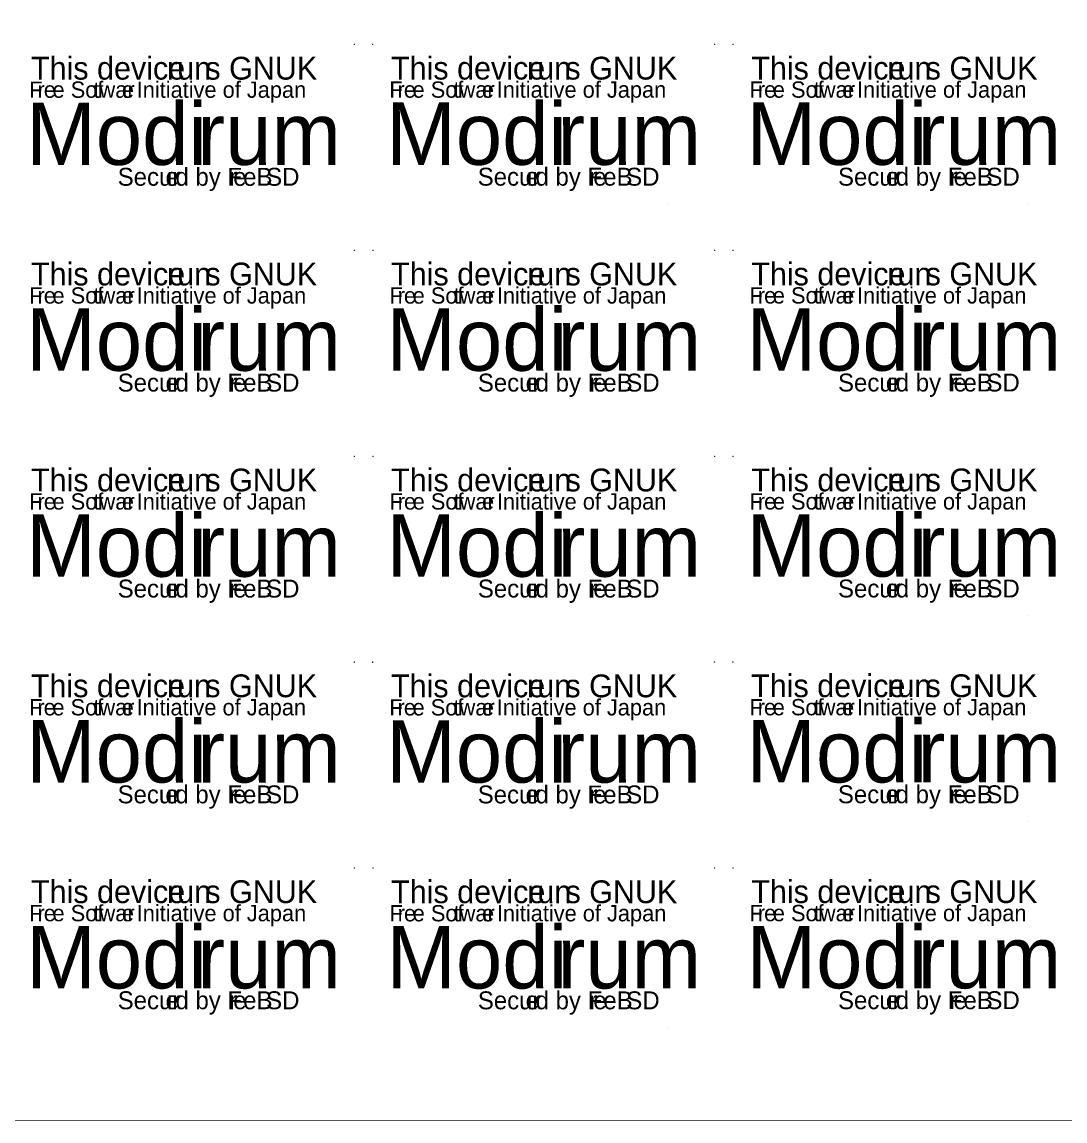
# Model space of a CAD drawing. Extents: x 2.8 to 52.6, y 3.8 to 33.1.
# Drawn here: x 13.96 to 27.86, y 3.81 to 18.45 of the extents above; entities that cross this region are included whole.
import ezdxf

# ---------------------------------------------------------------- set-up
doc = ezdxf.new("R2010")
doc.units = 0
doc.layers.get('0').update_dxf_attribs({"linetype": 'CONTINUOUS'})

msp = doc.modelspace()

# ---------------------------------------------------------------- linework, layer by layer
at = {"color": 0}
for points, const_width in [([(2.76839, 33.0951), (52.5942, 33.0951), (52.5942, 3.81342), (2.76839, 3.81342), (2.76839, 33.0951)], 0.00915), ([(18.3907, 18.1553), (18.3907, 18.1553), (18.3904, 18.1553), (18.3904, 18.1553), (18.3903, 18.1553), (18.3901, 18.1553), (18.3901, 18.1553), (18.3901, 18.1553), (18.3903, 18.1554), (18.3904, 18.1554), (18.3904, 18.1554), (18.3907, 18.1553), (18.3907, 18.1553)], 0.00217), ([(18.6376, 18.1553), (18.6376, 18.1553), (18.6376, 18.1551), (18.6376, 18.1551), (18.6376, 18.1551), (18.6375, 18.1553), (18.6375, 18.1553), (18.6375, 18.1553), (18.6376, 18.1554), (18.6376, 18.1554), (18.6376, 18.1554), (18.6376, 18.1553), (18.6376, 18.1553)], 0.00219), ([(18.6376, 18.1553), (18.6376, 18.1553), (18.6376, 18.1551), (18.6376, 18.1551), (18.6376, 18.1551), (18.6375, 18.1553), (18.6375, 18.1553), (18.6375, 18.1553), (18.6376, 18.1554), (18.6376, 18.1554), (18.6376, 18.1554), (18.6376, 18.1553), (18.6376, 18.1553)], 0.00219), ([(23.1904, 18.1553), (23.1904, 18.1553), (23.1903, 18.1553), (23.1903, 18.1553), (23.1901, 18.1553), (23.19, 18.1553), (23.19, 18.1553), (23.19, 18.1553), (23.1901, 18.1554), (23.1903, 18.1554), (23.1903, 18.1554), (23.1904, 18.1553), (23.1904, 18.1553)], 0.00217), ([(23.4375, 18.1553), (23.4375, 18.1553), (23.4374, 18.1551), (23.4374, 18.1551), (23.4374, 18.1551), (23.4372, 18.1553), (23.4372, 18.1553), (23.4372, 18.1553), (23.4374, 18.1554), (23.4374, 18.1554), (23.4374, 18.1554), (23.4375, 18.1553), (23.4375, 18.1553)], 0.00219), ([(23.4375, 18.1553), (23.4375, 18.1553), (23.4374, 18.1551), (23.4374, 18.1551), (23.4374, 18.1551), (23.4372, 18.1553), (23.4372, 18.1553), (23.4372, 18.1553), (23.4374, 18.1554), (23.4374, 18.1554), (23.4374, 18.1554), (23.4375, 18.1553), (23.4375, 18.1553)], 0.00219), ([(17.7771, 16.0254), (17.7771, 16.0256), (17.7774, 16.026), (17.7775, 16.026), (17.7776, 16.026), (17.7781, 16.0256), (17.7781, 16.0254), (17.7781, 16.0253), (17.7776, 16.0249), (17.7775, 16.0249), (17.7774, 16.0249), (17.7771, 16.0253), (17.7771, 16.0254)], 0.00217), ([(22.5736, 16.0264), (22.5736, 16.0265), (22.574, 16.0269), (22.5742, 16.0269), (22.5743, 16.0269), (22.5747, 16.0265), (22.5747, 16.0264), (22.5747, 16.0263), (22.5743, 16.026), (22.5742, 16.026), (22.574, 16.026), (22.5736, 16.0263), (22.5736, 16.0264)], 0.00217), ([(27.3735, 16.0264), (27.3735, 16.0265), (27.3738, 16.0269), (27.374, 16.0269), (27.374, 16.0269), (27.3744, 16.0265), (27.3744, 16.0264), (27.3744, 16.0263), (27.374, 16.026), (27.374, 16.026), (27.3738, 16.026), (27.3735, 16.0263), (27.3735, 16.0264)], 0.00217), ([(18.3922, 15.4117), (18.3922, 15.4117), (18.3921, 15.4115), (18.3919, 15.4115), (18.3918, 15.4115), (18.3917, 15.4117), (18.3917, 15.4117), (18.3917, 15.4117), (18.3918, 15.4117), (18.3919, 15.4117), (18.3921, 15.4117), (18.3922, 15.4117), (18.3922, 15.4117)], 0.00217), ([(18.6393, 15.4117), (18.6393, 15.4117), (18.6392, 15.4115), (18.6392, 15.4115), (18.6392, 15.4115), (18.639, 15.4117), (18.639, 15.4117), (18.639, 15.4117), (18.6392, 15.4117), (18.6392, 15.4117), (18.6392, 15.4117), (18.6393, 15.4117), (18.6393, 15.4117)], 0.00219), ([(18.6393, 15.4117), (18.6393, 15.4117), (18.6392, 15.4115), (18.6392, 15.4115), (18.6392, 15.4115), (18.639, 15.4117), (18.639, 15.4117), (18.639, 15.4117), (18.6392, 15.4117), (18.6392, 15.4117), (18.6392, 15.4117), (18.6393, 15.4117), (18.6393, 15.4117)], 0.00219), ([(23.1904, 15.4126), (23.1904, 15.4126), (23.1903, 15.4126), (23.1903, 15.4126), (23.1901, 15.4126), (23.19, 15.4126), (23.19, 15.4126), (23.19, 15.4126), (23.1901, 15.4128), (23.1903, 15.4128), (23.1903, 15.4128), (23.1904, 15.4126), (23.1904, 15.4126)], 0.00217), ([(23.4375, 15.4126), (23.4375, 15.4126), (23.4374, 15.4126), (23.4374, 15.4126), (23.4374, 15.4126), (23.4372, 15.4126), (23.4372, 15.4126), (23.4372, 15.4126), (23.4374, 15.4128), (23.4374, 15.4128), (23.4374, 15.4128), (23.4375, 15.4126), (23.4375, 15.4126)], 0.00219), ([(23.4375, 15.4126), (23.4375, 15.4126), (23.4374, 15.4126), (23.4374, 15.4126), (23.4374, 15.4126), (23.4372, 15.4126), (23.4372, 15.4126), (23.4372, 15.4126), (23.4374, 15.4128), (23.4374, 15.4128), (23.4374, 15.4128), (23.4375, 15.4126), (23.4375, 15.4126)], 0.00219), ([(17.7771, 13.2828), (17.7771, 13.283), (17.7774, 13.2833), (17.7775, 13.2833), (17.7776, 13.2833), (17.7781, 13.283), (17.7781, 13.2828), (17.7781, 13.2827), (17.7776, 13.2823), (17.7775, 13.2823), (17.7774, 13.2823), (17.7771, 13.2827), (17.7771, 13.2828)], 0.00217), ([(22.5753, 13.2828), (22.5753, 13.283), (22.5756, 13.2833), (22.5757, 13.2833), (22.5758, 13.2833), (22.5763, 13.283), (22.5763, 13.2828), (22.5763, 13.2827), (22.5758, 13.2823), (22.5757, 13.2823), (22.5756, 13.2823), (22.5753, 13.2827), (22.5753, 13.2828)], 0.00217), ([(27.3735, 13.2839), (27.3735, 13.284), (27.3738, 13.2843), (27.374, 13.2843), (27.374, 13.2843), (27.3744, 13.284), (27.3744, 13.2839), (27.3744, 13.2837), (27.374, 13.2833), (27.374, 13.2833), (27.3738, 13.2833), (27.3735, 13.2837), (27.3735, 13.2839)], 0.00217), ([(18.3922, 12.6671), (18.3922, 12.6671), (18.3921, 12.667), (18.3919, 12.667), (18.3918, 12.667), (18.3917, 12.6671), (18.3917, 12.6671), (18.3917, 12.6671), (18.3918, 12.6672), (18.3919, 12.6672), (18.3921, 12.6672), (18.3922, 12.6671), (18.3922, 12.6671)], 0.00217), ([(18.6393, 12.667), (18.6393, 12.667), (18.6392, 12.6669), (18.6392, 12.6669), (18.6392, 12.6669), (18.639, 12.667), (18.639, 12.667), (18.639, 12.667), (18.6392, 12.6672), (18.6392, 12.6672), (18.6392, 12.6672), (18.6393, 12.667), (18.6393, 12.667)], 0.00219), ([(18.6393, 12.667), (18.6393, 12.667), (18.6392, 12.6669), (18.6392, 12.6669), (18.6392, 12.6669), (18.639, 12.667), (18.639, 12.667), (18.639, 12.667), (18.6392, 12.6672), (18.6392, 12.6672), (18.6392, 12.6672), (18.6393, 12.667), (18.6393, 12.667)], 0.00219), ([(23.1904, 12.6681), (23.1904, 12.6681), (23.1903, 12.668), (23.1903, 12.668), (23.1901, 12.668), (23.19, 12.6681), (23.19, 12.6681), (23.19, 12.6681), (23.1901, 12.6682), (23.1903, 12.6682), (23.1903, 12.6682), (23.1904, 12.6681), (23.1904, 12.6681)], 0.00217), ([(23.4375, 12.6681), (23.4375, 12.6681), (23.4374, 12.668), (23.4374, 12.668), (23.4374, 12.668), (23.4372, 12.6681), (23.4372, 12.6681), (23.4372, 12.6681), (23.4374, 12.6682), (23.4374, 12.6682), (23.4374, 12.6682), (23.4375, 12.6681), (23.4375, 12.6681)], 0.00219), ([(23.4375, 12.6681), (23.4375, 12.6681), (23.4374, 12.668), (23.4374, 12.668), (23.4374, 12.668), (23.4372, 12.6681), (23.4372, 12.6681), (23.4372, 12.6681), (23.4374, 12.6682), (23.4374, 12.6682), (23.4374, 12.6682), (23.4375, 12.6681), (23.4375, 12.6681)], 0.00219), ([(17.7771, 10.5382), (17.7771, 10.5384), (17.7774, 10.5387), (17.7775, 10.5387), (17.7776, 10.5387), (17.7781, 10.5384), (17.7781, 10.5382), (17.7781, 10.5381), (17.7776, 10.5377), (17.7775, 10.5377), (17.7774, 10.5377), (17.7771, 10.5381), (17.7771, 10.5382)], 0.00217), ([(22.5753, 10.5382), (22.5753, 10.5384), (22.5756, 10.5387), (22.5757, 10.5387), (22.5758, 10.5387), (22.5763, 10.5384), (22.5763, 10.5382), (22.5763, 10.5381), (22.5758, 10.5377), (22.5757, 10.5377), (22.5756, 10.5377), (22.5753, 10.5381), (22.5753, 10.5382)], 0.00217), ([(27.3735, 10.5393), (27.3735, 10.5394), (27.3738, 10.5398), (27.374, 10.5398), (27.374, 10.5398), (27.3744, 10.5394), (27.3744, 10.5393), (27.3744, 10.5392), (27.374, 10.5387), (27.374, 10.5387), (27.3738, 10.5387), (27.3735, 10.5392), (27.3735, 10.5393)], 0.00217), ([(18.3907, 9.92344), (18.3907, 9.92344), (18.3904, 9.92333), (18.3904, 9.92333), (18.3903, 9.92333), (18.3901, 9.92344), (18.3901, 9.92344), (18.3901, 9.92344), (18.3903, 9.9235), (18.3904, 9.9235), (18.3904, 9.9235), (18.3907, 9.92344), (18.3907, 9.92344)], 0.00217), ([(18.6376, 9.92339), (18.6376, 9.92339), (18.6376, 9.92329), (18.6376, 9.92329), (18.6376, 9.92329), (18.6375, 9.92339), (18.6375, 9.92339), (18.6375, 9.92339), (18.6376, 9.9235), (18.6376, 9.9235), (18.6376, 9.9235), (18.6376, 9.92339), (18.6376, 9.92339)], 0.00219), ([(18.6376, 9.92339), (18.6376, 9.92339), (18.6376, 9.92329), (18.6376, 9.92329), (18.6376, 9.92329), (18.6375, 9.92339), (18.6375, 9.92339), (18.6375, 9.92339), (18.6376, 9.9235), (18.6376, 9.9235), (18.6376, 9.9235), (18.6376, 9.92339), (18.6376, 9.92339)], 0.00219), ([(23.1889, 9.92551), (23.1889, 9.92551), (23.1887, 9.92546), (23.1886, 9.92546), (23.1885, 9.92546), (23.1883, 9.92551), (23.1883, 9.92551), (23.1883, 9.92551), (23.1885, 9.92563), (23.1886, 9.92563), (23.1887, 9.92563), (23.1889, 9.92551), (23.1889, 9.92551)], 0.00217), ([(23.436, 9.92551), (23.436, 9.92551), (23.4358, 9.9254), (23.4358, 9.9254), (23.4358, 9.9254), (23.4358, 9.92551), (23.4358, 9.92551), (23.4358, 9.92551), (23.4358, 9.92563), (23.4358, 9.92563), (23.4358, 9.92563), (23.436, 9.92551), (23.436, 9.92551)], 0.00219), ([(23.436, 9.92551), (23.436, 9.92551), (23.4358, 9.9254), (23.4358, 9.9254), (23.4358, 9.9254), (23.4358, 9.92551), (23.4358, 9.92551), (23.4358, 9.92551), (23.4358, 9.92563), (23.4358, 9.92563), (23.4358, 9.92563), (23.436, 9.92551), (23.436, 9.92551)], 0.00219), ([(17.7756, 7.79562), (17.7756, 7.79579), (17.7758, 7.79611), (17.776, 7.79611), (17.7761, 7.79611), (17.7765, 7.79579), (17.7765, 7.79562), (17.7765, 7.79551), (17.7761, 7.79508), (17.776, 7.79508), (17.7758, 7.79508), (17.7756, 7.79551), (17.7756, 7.79562)], 0.00217), ([(22.5736, 7.79454), (22.5736, 7.79471), (22.574, 7.79508), (22.5742, 7.79508), (22.5743, 7.79508), (22.5747, 7.79471), (22.5747, 7.79454), (22.5747, 7.79443), (22.5743, 7.79406), (22.5742, 7.79406), (22.574, 7.79406), (22.5736, 7.79443), (22.5736, 7.79454)], 0.00217), ([(27.3719, 7.79665), (27.3719, 7.79682), (27.3722, 7.79715), (27.3725, 7.79715), (27.3725, 7.79715), (27.3729, 7.79682), (27.3729, 7.79665), (27.3729, 7.79656), (27.3725, 7.79617), (27.3725, 7.79617), (27.3722, 7.79617), (27.3719, 7.79656), (27.3719, 7.79665)], 0.00217), ([(18.3922, 7.1799), (18.3922, 7.1799), (18.3921, 7.17979), (18.3919, 7.17979), (18.3918, 7.17979), (18.3917, 7.1799), (18.3917, 7.1799), (18.3917, 7.1799), (18.3918, 7.17996), (18.3919, 7.17996), (18.3921, 7.17996), (18.3922, 7.1799), (18.3922, 7.1799)], 0.00217), ([(18.6393, 7.17985), (18.6393, 7.17985), (18.6392, 7.17979), (18.6392, 7.17979), (18.6392, 7.17979), (18.639, 7.17985), (18.639, 7.17985), (18.639, 7.1799), (18.6392, 7.17996), (18.6392, 7.17996), (18.6392, 7.17996), (18.6393, 7.1799), (18.6393, 7.17985)], 0.00219), ([(18.6393, 7.17985), (18.6393, 7.17985), (18.6392, 7.17979), (18.6392, 7.17979), (18.6392, 7.17979), (18.639, 7.17985), (18.639, 7.17985), (18.639, 7.1799), (18.6392, 7.17996), (18.6392, 7.17996), (18.6392, 7.17996), (18.6393, 7.1799), (18.6393, 7.17985)], 0.00219), ([(23.1904, 7.18186), (23.1904, 7.18186), (23.1903, 7.18181), (23.1903, 7.18181), (23.1901, 7.18181), (23.19, 7.18186), (23.19, 7.18186), (23.19, 7.18186), (23.1901, 7.18197), (23.1903, 7.18197), (23.1903, 7.18197), (23.1904, 7.18186), (23.1904, 7.18186)], 0.00217), ([(23.4375, 7.18186), (23.4375, 7.18186), (23.4374, 7.18175), (23.4374, 7.18175), (23.4374, 7.18175), (23.4372, 7.18186), (23.4372, 7.18186), (23.4372, 7.18186), (23.4374, 7.18197), (23.4374, 7.18197), (23.4374, 7.18197), (23.4375, 7.18186), (23.4375, 7.18186)], 0.00219), ([(23.4375, 7.18186), (23.4375, 7.18186), (23.4374, 7.18175), (23.4374, 7.18175), (23.4374, 7.18175), (23.4372, 7.18186), (23.4372, 7.18186), (23.4372, 7.18186), (23.4374, 7.18197), (23.4374, 7.18197), (23.4374, 7.18197), (23.4375, 7.18186), (23.4375, 7.18186)], 0.00219), ([(17.7771, 5.05208), (17.7771, 5.05225), (17.7774, 5.05257), (17.7775, 5.05257), (17.7776, 5.05257), (17.7781, 5.05225), (17.7781, 5.05208), (17.7781, 5.05197), (17.7776, 5.05154), (17.7775, 5.05154), (17.7774, 5.05154), (17.7771, 5.05197), (17.7771, 5.05208)], 0.00217), ([(22.5753, 5.05106), (22.5753, 5.05122), (22.5756, 5.05154), (22.5757, 5.05154), (22.5758, 5.05154), (22.5763, 5.05122), (22.5763, 5.05106), (22.5763, 5.05094), (22.5758, 5.05051), (22.5757, 5.05051), (22.5756, 5.05051), (22.5753, 5.05094), (22.5753, 5.05106)], 0.00217), ([(27.3735, 5.053), (27.3735, 5.05317), (27.3738, 5.0535), (27.374, 5.0535), (27.374, 5.0535), (27.3744, 5.05317), (27.3744, 5.053), (27.3744, 5.0529), (27.374, 5.05251), (27.374, 5.05251), (27.3738, 5.05251), (27.3735, 5.0529), (27.3735, 5.053)], 0.00217)]:
    msp.add_lwpolyline(points, close=True, dxfattribs=dict(at, const_width=const_width))
at = {"color": 7}
for points in [[(18.3907, 18.1553), (18.3907, 18.1553), (18.3904, 18.1553), (18.3904, 18.1553), (18.3903, 18.1553), (18.3901, 18.1553), (18.3901, 18.1553), (18.3901, 18.1553), (18.3903, 18.1554), (18.3904, 18.1554), (18.3904, 18.1554), (18.3907, 18.1553), (18.3907, 18.1553)], [(18.6376, 18.1553), (18.6376, 18.1553), (18.6376, 18.1551), (18.6376, 18.1551), (18.6376, 18.1551), (18.6375, 18.1553), (18.6375, 18.1553), (18.6375, 18.1553), (18.6376, 18.1554), (18.6376, 18.1554), (18.6376, 18.1554), (18.6376, 18.1553), (18.6376, 18.1553)], [(18.6376, 18.1553), (18.6376, 18.1553), (18.6376, 18.1551), (18.6376, 18.1551), (18.6376, 18.1551), (18.6375, 18.1553), (18.6375, 18.1553), (18.6375, 18.1553), (18.6376, 18.1554), (18.6376, 18.1554), (18.6376, 18.1554), (18.6376, 18.1553), (18.6376, 18.1553)], [(23.1904, 18.1553), (23.1904, 18.1553), (23.1903, 18.1553), (23.1903, 18.1553), (23.1901, 18.1553), (23.19, 18.1553), (23.19, 18.1553), (23.19, 18.1553), (23.1901, 18.1554), (23.1903, 18.1554), (23.1903, 18.1554), (23.1904, 18.1553), (23.1904, 18.1553)], [(23.4375, 18.1553), (23.4375, 18.1553), (23.4374, 18.1551), (23.4374, 18.1551), (23.4374, 18.1551), (23.4372, 18.1553), (23.4372, 18.1553), (23.4372, 18.1553), (23.4374, 18.1554), (23.4374, 18.1554), (23.4374, 18.1554), (23.4375, 18.1553), (23.4375, 18.1553)], [(23.4375, 18.1553), (23.4375, 18.1553), (23.4374, 18.1551), (23.4374, 18.1551), (23.4374, 18.1551), (23.4372, 18.1553), (23.4372, 18.1553), (23.4372, 18.1553), (23.4374, 18.1554), (23.4374, 18.1554), (23.4374, 18.1554), (23.4375, 18.1553), (23.4375, 18.1553)], [(18.3922, 15.4117), (18.3922, 15.4117), (18.3921, 15.4115), (18.3919, 15.4115), (18.3918, 15.4115), (18.3917, 15.4117), (18.3917, 15.4117), (18.3917, 15.4117), (18.3918, 15.4117), (18.3919, 15.4117), (18.3921, 15.4117), (18.3922, 15.4117), (18.3922, 15.4117)], [(18.6393, 15.4117), (18.6393, 15.4117), (18.6392, 15.4115), (18.6392, 15.4115), (18.6392, 15.4115), (18.639, 15.4117), (18.639, 15.4117), (18.639, 15.4117), (18.6392, 15.4117), (18.6392, 15.4117), (18.6392, 15.4117), (18.6393, 15.4117), (18.6393, 15.4117)], [(18.6393, 15.4117), (18.6393, 15.4117), (18.6392, 15.4115), (18.6392, 15.4115), (18.6392, 15.4115), (18.639, 15.4117), (18.639, 15.4117), (18.639, 15.4117), (18.6392, 15.4117), (18.6392, 15.4117), (18.6392, 15.4117), (18.6393, 15.4117), (18.6393, 15.4117)], [(23.1904, 15.4126), (23.1904, 15.4126), (23.1903, 15.4126), (23.1903, 15.4126), (23.1901, 15.4126), (23.19, 15.4126), (23.19, 15.4126), (23.19, 15.4126), (23.1901, 15.4128), (23.1903, 15.4128), (23.1903, 15.4128), (23.1904, 15.4126), (23.1904, 15.4126)], [(23.4375, 15.4126), (23.4375, 15.4126), (23.4374, 15.4126), (23.4374, 15.4126), (23.4374, 15.4126), (23.4372, 15.4126), (23.4372, 15.4126), (23.4372, 15.4126), (23.4374, 15.4128), (23.4374, 15.4128), (23.4374, 15.4128), (23.4375, 15.4126), (23.4375, 15.4126)], [(23.4375, 15.4126), (23.4375, 15.4126), (23.4374, 15.4126), (23.4374, 15.4126), (23.4374, 15.4126), (23.4372, 15.4126), (23.4372, 15.4126), (23.4372, 15.4126), (23.4374, 15.4128), (23.4374, 15.4128), (23.4374, 15.4128), (23.4375, 15.4126), (23.4375, 15.4126)], [(18.3922, 12.6671), (18.3922, 12.6671), (18.3921, 12.667), (18.3919, 12.667), (18.3918, 12.667), (18.3917, 12.6671), (18.3917, 12.6671), (18.3917, 12.6671), (18.3918, 12.6672), (18.3919, 12.6672), (18.3921, 12.6672), (18.3922, 12.6671), (18.3922, 12.6671)], [(18.6393, 12.667), (18.6393, 12.667), (18.6392, 12.6669), (18.6392, 12.6669), (18.6392, 12.6669), (18.639, 12.667), (18.639, 12.667), (18.639, 12.667), (18.6392, 12.6672), (18.6392, 12.6672), (18.6392, 12.6672), (18.6393, 12.667), (18.6393, 12.667)], [(18.6393, 12.667), (18.6393, 12.667), (18.6392, 12.6669), (18.6392, 12.6669), (18.6392, 12.6669), (18.639, 12.667), (18.639, 12.667), (18.639, 12.667), (18.6392, 12.6672), (18.6392, 12.6672), (18.6392, 12.6672), (18.6393, 12.667), (18.6393, 12.667)], [(23.1904, 12.6681), (23.1904, 12.6681), (23.1903, 12.668), (23.1903, 12.668), (23.1901, 12.668), (23.19, 12.6681), (23.19, 12.6681), (23.19, 12.6681), (23.1901, 12.6682), (23.1903, 12.6682), (23.1903, 12.6682), (23.1904, 12.6681), (23.1904, 12.6681)], [(23.4375, 12.6681), (23.4375, 12.6681), (23.4374, 12.668), (23.4374, 12.668), (23.4374, 12.668), (23.4372, 12.6681), (23.4372, 12.6681), (23.4372, 12.6681), (23.4374, 12.6682), (23.4374, 12.6682), (23.4374, 12.6682), (23.4375, 12.6681), (23.4375, 12.6681)], [(23.4375, 12.6681), (23.4375, 12.6681), (23.4374, 12.668), (23.4374, 12.668), (23.4374, 12.668), (23.4372, 12.6681), (23.4372, 12.6681), (23.4372, 12.6681), (23.4374, 12.6682), (23.4374, 12.6682), (23.4374, 12.6682), (23.4375, 12.6681), (23.4375, 12.6681)], [(18.3907, 9.92344), (18.3907, 9.92344), (18.3904, 9.92333), (18.3904, 9.92333), (18.3903, 9.92333), (18.3901, 9.92344), (18.3901, 9.92344), (18.3901, 9.92344), (18.3903, 9.9235), (18.3904, 9.9235), (18.3904, 9.9235), (18.3907, 9.92344), (18.3907, 9.92344)], [(18.6376, 9.92339), (18.6376, 9.92339), (18.6376, 9.92329), (18.6376, 9.92329), (18.6376, 9.92329), (18.6375, 9.92339), (18.6375, 9.92339), (18.6375, 9.92339), (18.6376, 9.9235), (18.6376, 9.9235), (18.6376, 9.9235), (18.6376, 9.92339), (18.6376, 9.92339)], [(18.6376, 9.92339), (18.6376, 9.92339), (18.6376, 9.92329), (18.6376, 9.92329), (18.6376, 9.92329), (18.6375, 9.92339), (18.6375, 9.92339), (18.6375, 9.92339), (18.6376, 9.9235), (18.6376, 9.9235), (18.6376, 9.9235), (18.6376, 9.92339), (18.6376, 9.92339)], [(23.1889, 9.92551), (23.1889, 9.92551), (23.1887, 9.92546), (23.1886, 9.92546), (23.1885, 9.92546), (23.1883, 9.92551), (23.1883, 9.92551), (23.1883, 9.92551), (23.1885, 9.92563), (23.1886, 9.92563), (23.1887, 9.92563), (23.1889, 9.92551), (23.1889, 9.92551)], [(23.436, 9.92551), (23.436, 9.92551), (23.4358, 9.9254), (23.4358, 9.9254), (23.4358, 9.9254), (23.4358, 9.92551), (23.4358, 9.92551), (23.4358, 9.92551), (23.4358, 9.92563), (23.4358, 9.92563), (23.4358, 9.92563), (23.436, 9.92551), (23.436, 9.92551)], [(23.436, 9.92551), (23.436, 9.92551), (23.4358, 9.9254), (23.4358, 9.9254), (23.4358, 9.9254), (23.4358, 9.92551), (23.4358, 9.92551), (23.4358, 9.92551), (23.4358, 9.92563), (23.4358, 9.92563), (23.4358, 9.92563), (23.436, 9.92551), (23.436, 9.92551)], [(18.3922, 7.1799), (18.3922, 7.1799), (18.3921, 7.17979), (18.3919, 7.17979), (18.3918, 7.17979), (18.3917, 7.1799), (18.3917, 7.1799), (18.3917, 7.1799), (18.3918, 7.17996), (18.3919, 7.17996), (18.3921, 7.17996), (18.3922, 7.1799), (18.3922, 7.1799)], [(18.6393, 7.17985), (18.6393, 7.17985), (18.6392, 7.17979), (18.6392, 7.17979), (18.6392, 7.17979), (18.639, 7.17985), (18.639, 7.17985), (18.639, 7.1799), (18.6392, 7.17996), (18.6392, 7.17996), (18.6392, 7.17996), (18.6393, 7.1799), (18.6393, 7.17985)], [(18.6393, 7.17985), (18.6393, 7.17985), (18.6392, 7.17979), (18.6392, 7.17979), (18.6392, 7.17979), (18.639, 7.17985), (18.639, 7.17985), (18.639, 7.1799), (18.6392, 7.17996), (18.6392, 7.17996), (18.6392, 7.17996), (18.6393, 7.1799), (18.6393, 7.17985)], [(23.1904, 7.18186), (23.1904, 7.18186), (23.1903, 7.18181), (23.1903, 7.18181), (23.1901, 7.18181), (23.19, 7.18186), (23.19, 7.18186), (23.19, 7.18186), (23.1901, 7.18197), (23.1903, 7.18197), (23.1903, 7.18197), (23.1904, 7.18186), (23.1904, 7.18186)], [(23.4375, 7.18186), (23.4375, 7.18186), (23.4374, 7.18175), (23.4374, 7.18175), (23.4374, 7.18175), (23.4372, 7.18186), (23.4372, 7.18186), (23.4372, 7.18186), (23.4374, 7.18197), (23.4374, 7.18197), (23.4374, 7.18197), (23.4375, 7.18186), (23.4375, 7.18186)], [(23.4375, 7.18186), (23.4375, 7.18186), (23.4374, 7.18175), (23.4374, 7.18175), (23.4374, 7.18175), (23.4372, 7.18186), (23.4372, 7.18186), (23.4372, 7.18186), (23.4374, 7.18197), (23.4374, 7.18197), (23.4374, 7.18197), (23.4375, 7.18186), (23.4375, 7.18186)]]:
    msp.add_lwpolyline(points, close=True, dxfattribs=at)

# ---------------------------------------------------------------- texts
at = {"color": 0}
for s, height, p in [('This device ', 0.303822, (14.0832, 17.6863)), ('run', 0.303822, (15.8957, 17.6863)), ('s GNUK', 0.303822, (16.4067, 17.6863)), ('This device ', 0.303822, (18.8799, 17.6872)), ('run', 0.303822, (20.6924, 17.6872)), ('s GNUK', 0.303822, (21.2033, 17.6872)), ('This device ', 0.303822, (23.6796, 17.6872)), ('run', 0.303822, (25.4922, 17.6872)), ('s GNUK', 0.303822, (26.0031, 17.6872)), ('F', 0.21701, (14.0614, 17.4437)), ('r', 0.21701, (14.1707, 17.4437)), ('e', 0.21701, (14.2543, 17.4437)), ('e Sof', 0.217011, (14.3706, 17.4437)), ('twar', 0.217011, (14.916, 17.4437)), ('e', 0.21701, (15.2946, 17.4437)), (' Initiative of Japan', 0.217011, (15.4111, 17.4437)), ('F', 0.21701, (18.8581, 17.4449)), ('r', 0.21701, (18.9674, 17.4449)), ('e', 0.21701, (19.051, 17.4449)), ('e Sof', 0.217011, (19.1672, 17.4449)), ('twar', 0.217011, (19.7126, 17.4449)), ('e', 0.21701, (20.0912, 17.4449)), (' Initiative of Japan', 0.217011, (20.2078, 17.4449)), ('F', 0.21701, (23.6578, 17.4449)), ('r', 0.21701, (23.7672, 17.4449)), ('e', 0.21701, (23.8507, 17.4449)), ('e Sof', 0.217011, (23.9671, 17.4449)), ('twar', 0.217011, (24.5125, 17.4449)), ('e', 0.21701, (24.891, 17.4449)), (' Initiative of Japan', 0.217011, (25.0075, 17.4449)), ('Modi', 0.830817, (14.021, 16.5496)), ('Modi', 0.830817, (18.8176, 16.5506)), ('Modi', 0.830817, (23.6174, 16.5506)), ('rum', 0.830817, (16.3003, 16.5496)), ('rum', 0.830817, (21.0969, 16.5506)), ('rum', 0.830817, (25.8968, 16.5506)), ('Secur', 0.238718, (15.239, 16.2719)), ('e', 0.23872, (15.8758, 16.2719)), ('d by F', 0.238718, (16.0086, 16.2719)), ('r', 0.23872, (16.7251, 16.2719)), ('e', 0.23872, (16.7782, 16.2719)), ('eB', 0.238718, (16.9107, 16.2719)), ('SD', 0.238718, (17.2169, 16.2719)), ('Secur', 0.238718, (20.0357, 16.2731)), ('e', 0.23872, (20.6725, 16.2731)), ('d by F', 0.238718, (20.8053, 16.2731)), ('r', 0.23872, (21.5218, 16.2731)), ('e', 0.23872, (21.5749, 16.2731)), ('eB', 0.238718, (21.7074, 16.2731)), ('SD', 0.238718, (22.0136, 16.2731)), ('Secur', 0.238718, (24.8356, 16.2731)), ('e', 0.23872, (25.4724, 16.2731)), ('d by F', 0.238718, (25.6051, 16.2731)), ('r', 0.23872, (26.3217, 16.2731)), ('e', 0.23872, (26.3746, 16.2731)), ('eB', 0.238718, (26.5072, 16.2731)), ('SD', 0.238718, (26.8135, 16.2731)), ('This device ', 0.303822, (14.0832, 14.9436)), ('s GNUK', 0.303822, (16.4067, 14.9436)), ('This device ', 0.303822, (18.8814, 14.9436)), ('s GNUK', 0.303822, (21.2049, 14.9436)), ('This device ', 0.303822, (23.6796, 14.9446)), ('s GNUK', 0.303822, (26.0031, 14.9446)), ('run', 0.303822, (15.8957, 14.9436)), ('run', 0.303822, (20.6939, 14.9436)), ('run', 0.303822, (25.4922, 14.9446)), ('F', 0.21701, (14.0614, 14.7012)), ('r', 0.21701, (14.1707, 14.7012)), ('e', 0.21701, (14.2543, 14.7012)), ('e Sof', 0.217011, (14.3706, 14.7012)), ('twar', 0.217011, (14.916, 14.7012)), ('e', 0.21701, (15.2946, 14.7012)), (' Initiative of Japan', 0.217011, (15.4111, 14.7012)), ('F', 0.21701, (18.8596, 14.7012)), ('r', 0.21701, (18.9689, 14.7012)), ('e', 0.21701, (19.0525, 14.7012)), ('e Sof', 0.217011, (19.1688, 14.7012)), ('twar', 0.217011, (19.7142, 14.7012)), ('e', 0.21701, (20.0928, 14.7012)), (' Initiative of Japan', 0.217011, (20.2093, 14.7012)), ('F', 0.21701, (23.6578, 14.7022)), ('r', 0.21701, (23.7672, 14.7022)), ('e', 0.21701, (23.8507, 14.7022)), ('e Sof', 0.217011, (23.9671, 14.7022)), ('twar', 0.217011, (24.5125, 14.7022)), ('e', 0.21701, (24.891, 14.7022)), (' Initiative of Japan', 0.217011, (25.0075, 14.7022)), ('Modi', 0.830817, (14.021, 13.8069)), ('Modi', 0.830817, (18.8192, 13.8069)), ('Modi', 0.830817, (23.6174, 13.808)), ('rum', 0.830817, (16.3003, 13.8069)), ('rum', 0.830817, (21.0986, 13.8069)), ('rum', 0.830817, (25.8968, 13.808)), ('Secur', 0.238718, (15.239, 13.5294)), ('d by F', 0.238718, (16.0086, 13.5294)), ('eB', 0.238718, (16.9107, 13.5294)), ('SD', 0.238718, (17.2169, 13.5294)), ('Secur', 0.238718, (20.0372, 13.5294)), ('d by F', 0.238718, (20.8068, 13.5294)), ('eB', 0.238718, (21.7089, 13.5294)), ('SD', 0.238718, (22.0153, 13.5294)), ('Secur', 0.238718, (24.8356, 13.5304)), ('d by F', 0.238718, (25.6051, 13.5304)), ('eB', 0.238718, (26.5072, 13.5304)), ('SD', 0.238718, (26.8135, 13.5304)), ('e', 0.23872, (15.8758, 13.5294)), ('r', 0.23872, (16.7251, 13.5294)), ('e', 0.23872, (16.7782, 13.5294)), ('e', 0.23872, (20.674, 13.5294)), ('r', 0.23872, (21.5233, 13.5294)), ('e', 0.23872, (21.5764, 13.5294)), ('e', 0.23872, (25.4724, 13.5304)), ('r', 0.23872, (26.3217, 13.5304)), ('e', 0.23872, (26.3746, 13.5304)), ('This device ', 0.303822, (14.0832, 12.199)), ('s GNUK', 0.303822, (16.4067, 12.199)), ('This device ', 0.303822, (18.8814, 12.199)), ('s GNUK', 0.303822, (21.2049, 12.199)), ('This device ', 0.303822, (23.6796, 12.2001)), ('s GNUK', 0.303822, (26.0031, 12.2001)), ('run', 0.303822, (15.8957, 12.199)), ('run', 0.303822, (20.6939, 12.199)), ('run', 0.303822, (25.4922, 12.2001)), ('F', 0.21701, (14.0614, 11.9566)), ('e Sof', 0.217011, (14.3706, 11.9566)), ('twar', 0.217011, (14.916, 11.9566)), (' Initiative of Japan', 0.217011, (15.4111, 11.9566)), ('F', 0.21701, (18.8596, 11.9566)), ('e Sof', 0.217011, (19.1688, 11.9566)), ('twar', 0.217011, (19.7142, 11.9566)), (' Initiative of Japan', 0.217011, (20.2093, 11.9566)), ('F', 0.21701, (23.6578, 11.9577)), ('e Sof', 0.217011, (23.9671, 11.9577)), ('twar', 0.217011, (24.5125, 11.9577)), (' Initiative of Japan', 0.217011, (25.0075, 11.9577)), ('r', 0.21701, (14.1707, 11.9566)), ('e', 0.21701, (14.2543, 11.9566)), ('e', 0.21701, (15.2946, 11.9566)), ('r', 0.21701, (18.9689, 11.9566)), ('e', 0.21701, (19.0525, 11.9566)), ('e', 0.21701, (20.0928, 11.9566)), ('r', 0.21701, (23.7672, 11.9577)), ('e', 0.21701, (23.8507, 11.9577)), ('e', 0.21701, (24.891, 11.9577)), ('Modi', 0.830817, (14.021, 11.0623)), ('Modi', 0.830817, (18.8192, 11.0623)), ('Modi', 0.830817, (23.6174, 11.0634)), ('rum', 0.830817, (16.3003, 11.0623)), ('rum', 0.830817, (21.0986, 11.0623)), ('rum', 0.830817, (25.8968, 11.0634)), ('Secur', 0.238718, (15.239, 10.7848)), ('d by F', 0.238718, (16.0086, 10.7848)), ('eB', 0.238718, (16.9107, 10.7848)), ('SD', 0.238718, (17.2169, 10.7848)), ('Secur', 0.238718, (20.0372, 10.7848)), ('d by F', 0.238718, (20.8068, 10.7848)), ('eB', 0.238718, (21.7089, 10.7848)), ('SD', 0.238718, (22.0153, 10.7848)), ('Secur', 0.238718, (24.8356, 10.7858)), ('d by F', 0.238718, (25.6051, 10.7858)), ('eB', 0.238718, (26.5072, 10.7858)), ('SD', 0.238718, (26.8135, 10.7858)), ('e', 0.23872, (15.8758, 10.7848)), ('r', 0.23872, (16.7251, 10.7848)), ('e', 0.23872, (16.7782, 10.7848)), ('e', 0.23872, (20.674, 10.7848)), ('r', 0.23872, (21.5233, 10.7848)), ('e', 0.23872, (21.5764, 10.7848)), ('e', 0.23872, (25.4724, 10.7858)), ('r', 0.23872, (26.3217, 10.7858)), ('e', 0.23872, (26.3746, 10.7858)), ('This device ', 0.303822, (14.0817, 9.45642)), ('run', 0.303822, (15.8942, 9.45642)), ('s GNUK', 0.303822, (16.4051, 9.45642)), ('This device ', 0.303822, (18.8799, 9.45537)), ('run', 0.303822, (20.6924, 9.45537)), ('s GNUK', 0.303822, (21.2033, 9.45537)), ('This device ', 0.303822, (23.6781, 9.45746)), ('run', 0.303822, (25.4906, 9.45746)), ('s GNUK', 0.303822, (26.0015, 9.45746)), ('F', 0.21701, (14.0599, 9.21401)), ('r', 0.21701, (14.1692, 9.21401)), ('e', 0.21701, (14.2528, 9.21401)), ('e Sof', 0.217011, (14.369, 9.21401)), ('twar', 0.217011, (14.9144, 9.21401)), ('e', 0.21701, (15.2931, 9.21401)), (' Initiative of Japan', 0.217011, (15.4096, 9.21401)), ('F', 0.21701, (18.8581, 9.21297)), ('r', 0.21701, (18.9674, 9.21297)), ('e', 0.21701, (19.051, 9.21297)), ('e Sof', 0.217011, (19.1672, 9.21297)), ('twar', 0.217011, (19.7126, 9.21297)), ('e', 0.21701, (20.0912, 9.21297)), (' Initiative of Japan', 0.217011, (20.2078, 9.21297)), ('F', 0.21701, (23.6563, 9.21506)), ('r', 0.21701, (23.7656, 9.21506)), ('e', 0.21701, (23.8492, 9.21506)), ('e Sof', 0.217011, (23.9654, 9.21506)), ('twar', 0.217011, (24.5108, 9.21506)), ('e', 0.21701, (24.8894, 9.21506)), (' Initiative of Japan', 0.217011, (25.006, 9.21506)), ('Modi', 0.830817, (14.0194, 8.31972)), ('Modi', 0.830817, (18.8176, 8.31868)), ('Modi', 0.830817, (23.6158, 8.32076)), ('rum', 0.830817, (16.2988, 8.31972)), ('rum', 0.830817, (21.0969, 8.31868)), ('rum', 0.830817, (25.8953, 8.32076)), ('Secur', 0.238718, (15.2375, 8.04218)), ('e', 0.23872, (15.8743, 8.04218)), ('d by F', 0.238718, (16.0071, 8.04218)), ('r', 0.23872, (16.7236, 8.04218)), ('e', 0.23872, (16.7767, 8.04218)), ('eB', 0.238718, (16.9092, 8.04218)), ('SD', 0.238718, (17.2156, 8.04218)), ('Secur', 0.238718, (20.0357, 8.04114)), ('e', 0.23872, (20.6725, 8.04114)), ('d by F', 0.238718, (20.8053, 8.04114)), ('r', 0.23872, (21.5218, 8.04114)), ('e', 0.23872, (21.5749, 8.04114)), ('eB', 0.238718, (21.7074, 8.04114)), ('SD', 0.238718, (22.0136, 8.04114)), ('Secur', 0.238718, (24.8339, 8.04322)), ('e', 0.23872, (25.4707, 8.04322)), ('d by F', 0.238718, (25.6035, 8.04322)), ('r', 0.23872, (26.32, 8.04322)), ('e', 0.23872, (26.3731, 8.04322)), ('eB', 0.238718, (26.5056, 8.04322)), ('SD', 0.238718, (26.8119, 8.04322)), ('This device ', 0.303822, (14.0832, 6.71287)), ('This device ', 0.303822, (18.8814, 6.71183)), ('This device ', 0.303822, (23.6796, 6.71382)), ('run', 0.303822, (15.8957, 6.71287)), ('s GNUK', 0.303822, (16.4067, 6.71287)), ('run', 0.303822, (20.6939, 6.71183)), ('s GNUK', 0.303822, (21.2049, 6.71183)), ('run', 0.303822, (25.4922, 6.71382)), ('s GNUK', 0.303822, (26.0031, 6.71382)), ('F', 0.21701, (14.0614, 6.47047)), ('r', 0.21701, (14.1707, 6.47047)), ('e', 0.21701, (14.2543, 6.47047)), ('e Sof', 0.217011, (14.3706, 6.47047)), ('twar', 0.217011, (14.916, 6.47047)), ('e', 0.21701, (15.2946, 6.47047)), (' Initiative of Japan', 0.217011, (15.4111, 6.47047)), ('F', 0.21701, (18.8596, 6.46943)), ('r', 0.21701, (18.9689, 6.46943)), ('e', 0.21701, (19.0525, 6.46943)), ('e Sof', 0.217011, (19.1688, 6.46943)), ('twar', 0.217011, (19.7142, 6.46943)), ('e', 0.21701, (20.0928, 6.46943)), (' Initiative of Japan', 0.217011, (20.2093, 6.46943)), ('F', 0.21701, (23.6578, 6.4714)), ('r', 0.21701, (23.7672, 6.4714)), ('e', 0.21701, (23.8507, 6.4714)), ('e Sof', 0.217011, (23.9671, 6.4714)), ('twar', 0.217011, (24.5125, 6.4714)), ('e', 0.21701, (24.891, 6.4714)), (' Initiative of Japan', 0.217011, (25.0075, 6.4714)), ('Modi', 0.830817, (14.021, 5.57618)), ('Modi', 0.830817, (18.8192, 5.57514)), ('Modi', 0.830817, (23.6174, 5.57711)), ('rum', 0.830817, (16.3003, 5.57618)), ('rum', 0.830817, (21.0986, 5.57514)), ('rum', 0.830817, (25.8968, 5.57711)), ('Secur', 0.238718, (15.239, 5.29864)), ('e', 0.23872, (15.8758, 5.29864)), ('d by F', 0.238718, (16.0086, 5.29864)), ('r', 0.23872, (16.7251, 5.29864)), ('e', 0.23872, (16.7782, 5.29864)), ('eB', 0.238718, (16.9107, 5.29864)), ('SD', 0.238718, (17.2169, 5.29864)), ('Secur', 0.238718, (20.0372, 5.2976)), ('e', 0.23872, (20.674, 5.2976)), ('d by F', 0.238718, (20.8068, 5.2976)), ('r', 0.23872, (21.5233, 5.2976)), ('e', 0.23872, (21.5764, 5.2976)), ('eB', 0.238718, (21.7089, 5.2976)), ('SD', 0.238718, (22.0153, 5.2976)), ('Secur', 0.238718, (24.8356, 5.29957)), ('e', 0.23872, (25.4724, 5.29957)), ('d by F', 0.238718, (25.6051, 5.29957)), ('r', 0.23872, (26.3217, 5.29957)), ('e', 0.23872, (26.3746, 5.29957)), ('eB', 0.238718, (26.5072, 5.29957)), ('SD', 0.238718, (26.8135, 5.29957))]:
    msp.add_text(s, height=height, dxfattribs=at).set_placement(p)

doc.saveas('drawing.dxf')
